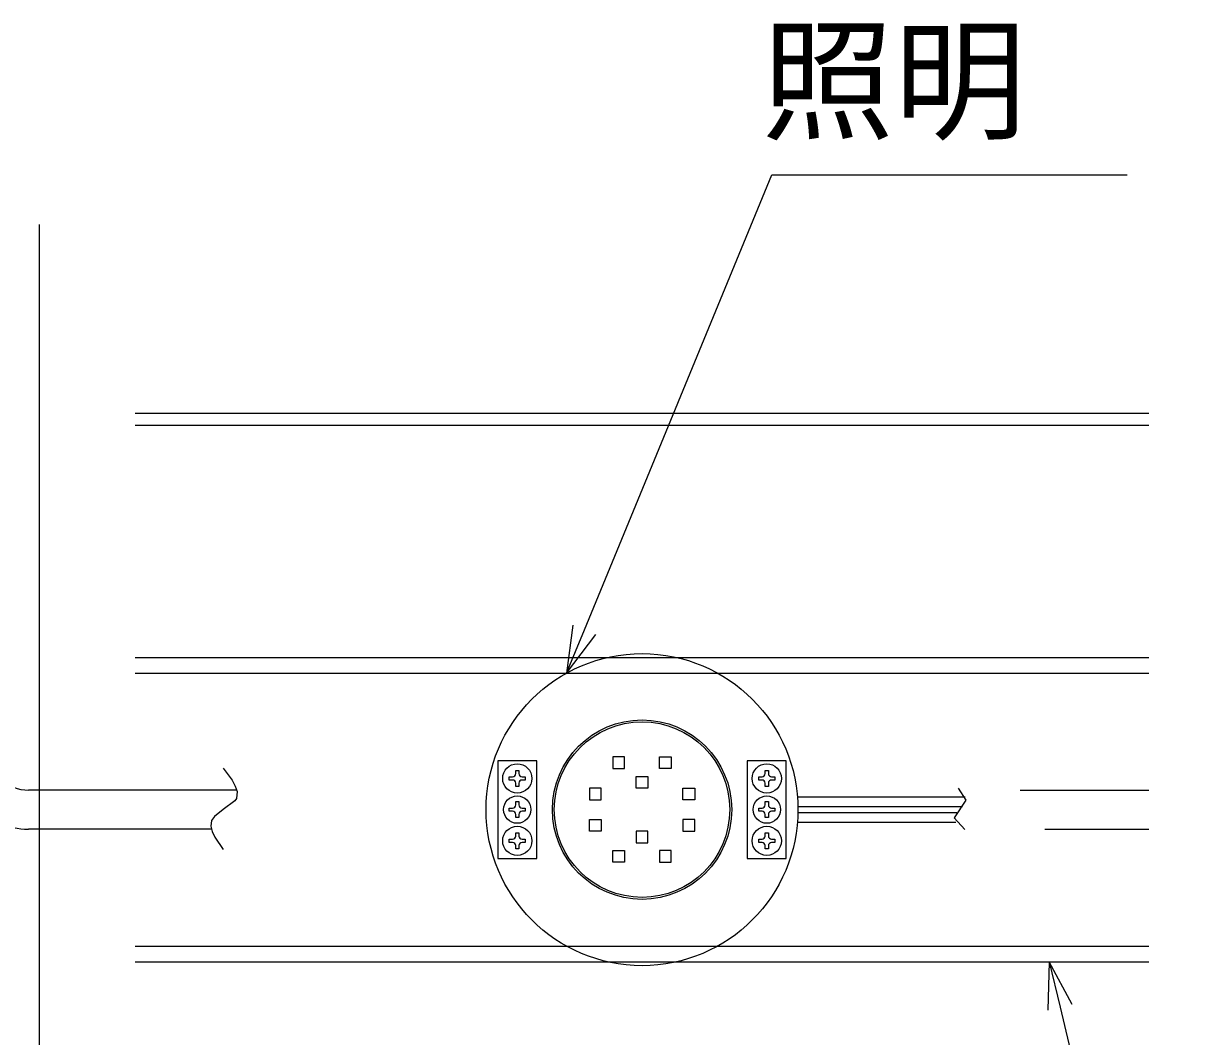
# Model space of a CAD drawing. Units: millimetres, scale not verified. Extents: x -8750 to 8750, y -12999 to 12940.
# Drawn here: x -3240 to -1750, y -11603 to -10304 of the extents above; entities that cross this region are included whole.
import ezdxf
from ezdxf.enums import TextEntityAlignment as Align

# ---------------------------------------------------------------- set-up
doc = ezdxf.new("R2010")
doc.units = ezdxf.units.MM
doc.header["$LTSCALE"] = 70
for name, color, linetype in [('0-4_YKK_12', 2, 'Continuous'), ('0-5_YKK_13', 4, 'Continuous'), ('0-7_YKK_D', 6, 'Continuous')]:
    doc.layers.add(name, color=color, linetype=linetype)
doc.styles.add('ＭＳ ゴシック', font='')
doc.styles.get('ＭＳ ゴシック').set_extended_font_data('MS Gothic')

msp = doc.modelspace()

# ---------------------------------------------------------------- linework, layer by layer
at = {"layer": '0-4_YKK_12'}
for p, q in [((-3219.01, -12061.91), (-3219.01, -10561.91)), ((-1796.08, -10804.41), (-3096.08, -10804.41)), ((-1796.08, -10819.41), (-3096.08, -10819.41)), ((-3096.08, -11116.91), (-1796.08, -11116.91)), ((-3096.08, -11136.91), (-1796.08, -11136.91)), ((-2965.75, -11286.94), (-3232.92, -11286.94)), ((-1961.06, -11286.94), (-1796.08, -11286.94)), ((-2998.52, -11336.94), (-3232.92, -11336.94)), ((-1929.42, -11336.94), (-1796.08, -11336.94)), ((-3096.08, -11486.91), (-1796.08, -11486.91)), ((-3096.08, -11506.91), (-1796.08, -11506.91))]:
    msp.add_line(p, q, dxfattribs=at)
msp.add_lwpolyline([(-2983.37, -11258.73), (-2971.92, -11274.26), (-2967.73, -11281.66), (-2965.37, -11288.62), (-2966.4, -11297.54), (-2968.54, -11300.66), (-2983.37, -11311.94), (-2994.57, -11320.68), (-2998.08, -11325.66), (-2999.26, -11332.9), (-2997.54, -11339.9), (-2993.88, -11347.32), (-2983.37, -11362.87)], dxfattribs=at)
for radius in [50, 100]:
    msp.add_arc((-3232.92, -11236.94), radius, 225, 270, dxfattribs=at)
at = {"layer": '0-5_YKK_13'}
for p, q in [((-2608.13, -11265.76), (-2608.13, -11261.66)), ((-2288.13, -11265.76), (-2288.13, -11261.66)), ((-2246.08, -11295.43), (-2031.6, -11295.43)), ((-2612.23, -11313.96), (-2616.33, -11313.96)), ((-2292.23, -11313.96), (-2296.33, -11313.96)), ((-2246.08, -11307.93), (-2035.28, -11307.93)), ((-2246.08, -11315.43), (-2042.17, -11315.43)), ((-2246.08, -11327.93), (-2043.67, -11327.93)), ((-2608.13, -11345.76), (-2608.13, -11341.66)), ((-2288.13, -11345.76), (-2288.13, -11341.66))]:
    msp.add_line(p, q, dxfattribs=at)
for points in [[(-2468.58, -11244.41), (-2483.58, -11244.41), (-2483.58, -11259.41), (-2468.58, -11259.41)], [(-2423.58, -11244.41), (-2408.58, -11244.41), (-2408.58, -11259.41), (-2423.58, -11259.41)], [(-2581.08, -11374.41), (-2581.08, -11249.41), (-2631.08, -11249.41), (-2631.08, -11374.41)], [(-2261.08, -11374.41), (-2261.08, -11249.41), (-2311.08, -11249.41), (-2311.08, -11374.41)], [(-2453.58, -11269.41), (-2438.58, -11269.41), (-2438.58, -11284.41), (-2453.58, -11284.41)], [(-2498.58, -11284.41), (-2513.58, -11284.41), (-2513.58, -11299.41), (-2498.58, -11299.41)], [(-2393.58, -11284.41), (-2378.58, -11284.41), (-2378.58, -11299.41), (-2393.58, -11299.41)], [(-2498.58, -11339.41), (-2513.58, -11339.41), (-2513.58, -11324.41), (-2498.58, -11324.41)], [(-2393.58, -11339.41), (-2378.58, -11339.41), (-2378.58, -11324.41), (-2393.58, -11324.41)], [(-2453.58, -11354.41), (-2438.58, -11354.41), (-2438.58, -11339.41), (-2453.58, -11339.41)], [(-2468.58, -11379.41), (-2483.58, -11379.41), (-2483.58, -11364.41), (-2468.58, -11364.41)], [(-2423.58, -11379.41), (-2408.58, -11379.41), (-2408.58, -11364.41), (-2423.58, -11364.41)]]:
    msp.add_lwpolyline(points, close=True, dxfattribs=at)
for points in [[(-2608.13, -11261.66), (-2604.03, -11261.66), (-2604.03, -11265.76)], [(-2288.13, -11261.66), (-2284.03, -11261.66), (-2284.03, -11265.76)], [(-2612.23, -11273.96), (-2616.33, -11273.96), (-2616.33, -11269.86), (-2612.23, -11269.86)], [(-2599.93, -11269.86), (-2595.83, -11269.86), (-2595.83, -11273.96), (-2599.93, -11273.96)], [(-2292.23, -11273.96), (-2296.33, -11273.96), (-2296.33, -11269.86), (-2292.23, -11269.86)], [(-2279.93, -11269.86), (-2275.83, -11269.86), (-2275.83, -11273.96), (-2279.93, -11273.96)], [(-2604.03, -11278.06), (-2604.03, -11282.16), (-2608.13, -11282.16), (-2608.13, -11278.06)], [(-2284.03, -11278.06), (-2284.03, -11282.16), (-2288.13, -11282.16), (-2288.13, -11278.06)], [(-2040.52, -11284.44), (-2030.82, -11300), (-2045.81, -11322.29), (-2032.08, -11337.43)], [(-2608.13, -11305.76), (-2608.13, -11301.66), (-2604.03, -11301.66), (-2604.03, -11305.76)], [(-2288.13, -11305.76), (-2288.13, -11301.66), (-2284.03, -11301.66), (-2284.03, -11305.76)], [(-2616.33, -11313.96), (-2616.33, -11309.86), (-2612.23, -11309.86)], [(-2604.03, -11318.06), (-2604.03, -11322.16), (-2608.13, -11322.16), (-2608.13, -11318.06)], [(-2599.93, -11309.86), (-2595.83, -11309.86), (-2595.83, -11313.96), (-2599.93, -11313.96)], [(-2296.33, -11313.96), (-2296.33, -11309.86), (-2292.23, -11309.86)], [(-2284.03, -11318.06), (-2284.03, -11322.16), (-2288.13, -11322.16), (-2288.13, -11318.06)], [(-2279.93, -11309.86), (-2275.83, -11309.86), (-2275.83, -11313.96), (-2279.93, -11313.96)], [(-2612.23, -11353.96), (-2616.33, -11353.96), (-2616.33, -11349.86), (-2612.23, -11349.86)], [(-2608.13, -11341.66), (-2604.03, -11341.66), (-2604.03, -11345.76)], [(-2599.93, -11349.86), (-2595.83, -11349.86), (-2595.83, -11353.96), (-2599.93, -11353.96)], [(-2292.23, -11353.96), (-2296.33, -11353.96), (-2296.33, -11349.86), (-2292.23, -11349.86)], [(-2288.13, -11341.66), (-2284.03, -11341.66), (-2284.03, -11345.76)], [(-2279.93, -11349.86), (-2275.83, -11349.86), (-2275.83, -11353.96), (-2279.93, -11353.96)], [(-2604.03, -11358.06), (-2604.03, -11362.16), (-2608.13, -11362.16), (-2608.13, -11358.06)], [(-2284.03, -11358.06), (-2284.03, -11362.16), (-2288.13, -11362.16), (-2288.13, -11358.06)]]:
    msp.add_lwpolyline(points, dxfattribs=at)
for centre, radius in [((-2446.08, -11311.91), 200), ((-2446.08, -11311.91), 115), ((-2446.08, -11311.91), 112.5), ((-2606.08, -11271.91), 18.75), ((-2286.08, -11271.91), 18.75), ((-2606.08, -11311.91), 17.5), ((-2286.08, -11311.91), 17.5), ((-2606.08, -11351.91), 18.75), ((-2286.08, -11351.91), 18.75)]:
    msp.add_circle(centre, radius, dxfattribs=at)
for centre, start, end in [((-2612.23, -11265.76), 270, 0), ((-2612.23, -11278.06), 0, 90), ((-2599.93, -11265.76), 180, 270), ((-2599.93, -11278.06), 90, 180), ((-2292.23, -11265.76), 270, 0), ((-2292.23, -11278.06), 0, 90), ((-2279.93, -11265.76), 180, 270), ((-2279.93, -11278.06), 90, 180), ((-2612.23, -11305.76), 270, 0), ((-2599.93, -11305.76), 180, 270), ((-2292.23, -11305.76), 270, 0), ((-2279.93, -11305.76), 180, 270), ((-2612.23, -11318.06), 0, 90), ((-2599.93, -11318.06), 90, 180), ((-2292.23, -11318.06), 0, 90), ((-2279.93, -11318.06), 90, 180), ((-2612.23, -11345.76), 270, 0), ((-2599.93, -11345.76), 180, 270), ((-2292.23, -11345.76), 270, 0), ((-2279.93, -11345.76), 180, 270), ((-2612.23, -11358.06), 0, 90), ((-2599.93, -11358.06), 90, 180), ((-2292.23, -11358.06), 0, 90), ((-2279.93, -11358.06), 90, 180)]:
    msp.add_arc(centre, 4.1, start, end, dxfattribs=at)
at = {"layer": '0-7_YKK_D'}
for points in [[(-2542.91, -11136.91), (-2520.04, -11081.44), (-2279.64, -10498.45), (-1823.73, -10498.45)], [(-2534.9, -11075.31), (-2542.91, -11136.91), (-2505.17, -11087.57)], [(-1894.29, -11561.6), (-1923.75, -11506.91), (-1925.58, -11569)], [(-1923.75, -11506.91), (-1909.93, -11565.3), (-1683.28, -12523.22), (220.52, -12523.22)]]:
    msp.add_lwpolyline(points, dxfattribs=at)

# ---------------------------------------------------------------- texts
at = {"layer": '0-7_YKK_D', "style": 'ＭＳ ゴシック'}
msp.add_text('照明', height=124.6, dxfattribs=at).set_placement((-2293.16, -10477.2), align=Align.BOTTOM_LEFT)

doc.saveas('drawing.dxf')
